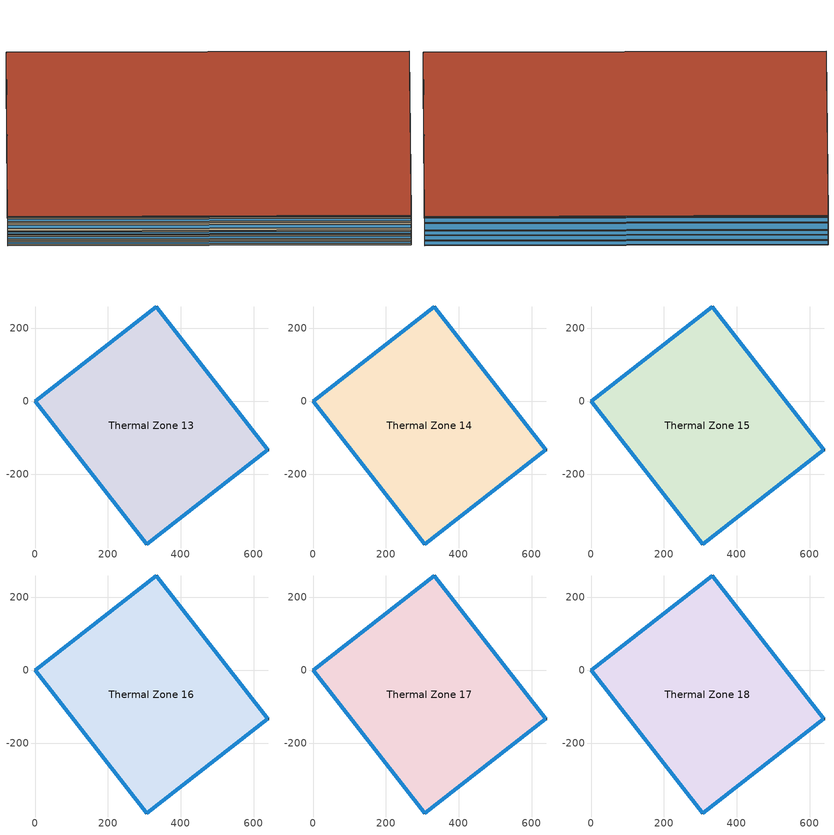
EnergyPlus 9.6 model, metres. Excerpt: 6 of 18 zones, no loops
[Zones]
Thermal Zone 13
 floor to Thermal Zone 12 (Interior Floor): 0,0 332.75,259.98 639.52,-132.67 306.77,-392.64 z115.57
 wall outside (Ext Wall): 639.52,-132.67 332.75,259.98 0,0 306.77,-392.64 639.52,-132.67 z115.57:122.75
 window (Ext Window): 639.51,-132.66 332.76,259.97 z116.11:122.21; 0.01,-0.01 306.76,-392.63 z117.62:120.7; 332.75,259.97 0.01,0.01 z117.01:121.31; 306.77,-392.64 639.51,-132.67 z116.68:121.64
Thermal Zone 14
 floor to Thermal Zone 13 (Interior Floor): 0,0 332.75,259.98 639.52,-132.67 306.77,-392.64 z122.75
 wall outside (Ext Wall): 639.52,-132.67 332.75,259.98 0,0 306.77,-392.64 639.52,-132.67 z122.75:130.2
 window (Ext Window): 639.51,-132.66 332.76,259.97 z123.31:129.64; 0.01,-0.01 306.76,-392.63 z124.87:128.08; 332.75,259.97 0.01,0.01 z124.24:128.71; 306.77,-392.64 639.51,-132.67 z123.9:129.05
Thermal Zone 15
 floor to Thermal Zone 14 (Interior Floor): 0,0 332.75,259.98 639.52,-132.67 306.77,-392.64 z130.2
 wall outside (Ext Wall): 639.52,-132.67 332.75,259.98 0,0 306.77,-392.64 639.52,-132.67 z130.2:136.45
 window (Ext Window): 639.51,-132.66 332.76,259.97 z130.67:135.98; 0.01,-0.01 306.76,-392.63 z131.98:134.67; 332.75,259.97 0.01,0.01 z131.45:135.2; 306.77,-392.64 639.51,-132.67 z131.17:135.48
Thermal Zone 16
 floor to Thermal Zone 15 (Interior Floor): 0,0 332.75,259.98 639.52,-132.67 306.77,-392.64 z136.45
 wall outside (Ext Wall): 639.52,-132.67 332.75,259.98 0,0 306.77,-392.64 639.52,-132.67 z136.45:147.58
 window (Ext Window): 639.51,-132.66 332.76,259.97 z137.28:146.75; 0.01,-0.01 306.76,-392.63 z139.62:144.41; 332.75,259.97 0.01,0.01 z138.68:145.35; 306.77,-392.64 639.51,-132.67 z138.18:145.85
Thermal Zone 17
 floor to Thermal Zone 16 (Interior Floor): 0,0 332.75,259.98 639.52,-132.67 306.77,-392.64 z147.58
 wall outside (Ext Wall): 639.52,-132.67 332.75,259.98 0,0 306.77,-392.64 639.52,-132.67 z147.58:154.88
 window (Ext Window): 639.51,-132.66 332.76,259.97 z148.13:154.33; 0.01,-0.01 306.76,-392.63 z149.66:152.8; 332.75,259.97 0.01,0.01 z149.04:153.42; 306.77,-392.64 639.51,-132.67 z148.71:153.75
Thermal Zone 18
 floor to Thermal Zone 17 (Interior Floor): 0,0 332.75,259.98 639.52,-132.67 306.77,-392.64 z154.88
 wall outside (Ext Wall): 639.52,-132.67 332.75,259.98 0,0 306.77,-392.64 639.52,-132.67 z154.88:156.88
 window (Ext Window): 639.51,-132.66 332.76,259.97 z155.03:156.73; 0.01,-0.01 306.76,-392.63 z155.45:156.31; 332.75,259.97 0.01,0.01 z155.28:156.48; 306.77,-392.64 639.51,-132.67 z155.19:156.57
 roof outside (Ext Roof): 306.77,-392.64 639.52,-132.67 332.75,259.98 0,0 z156.88
[Building]
Building 1: North Axis {deg}=-0
[Site:Location]
Washington Dc Dulles IntL Ar: Latitude {deg}=38.98; Longitude {deg}=-77.47; Time Zone {hr}=-5; Elevation {m}=82
[SizingPeriod:DesignDay] Month=7; Day of Month=21; Day Type=SummerDesignDay; Daily Dry-Bulb Temperature Range {deltaC}=14.4; Dry-Bulb Temperature Range Modifier Type=DefaultMultipliers; Barometric Pressure {Pa}=86790; Wind Speed {m/s}=5; Wind Direction {deg}=340; Rain Indicator=No; Snow Indicator=No; Daylight Saving Time Indicator=No; Solar Model Indicator=ASHRAETau; ASHRAE Clear Sky Optical Depth for Beam Irradiance (taub)=0.339; ASHRAE Clear Sky Optical Depth for Diffuse Irradiance (taud)=2.366; Begin Environment Reset Mode=FullResetAtBeginEnvironment
Name | Maximum Dry-Bulb Temperature {C} | Humidity Condition Type | Wetbulb or DewPoint at Maximum Dry-Bulb {C} | Enthalpy at Maximum Dry-Bulb {J/kg}
SALT-LAKE-CITY-IAP Ann Clg .4% Condns DB=>MWB | 36.5 | Wetbulb | 17.1
SALT-LAKE-CITY-IAP Ann Clg .4% Condns DP=>MDB | 22.5 | Dewpoint | 15.6
SALT-LAKE-CITY-IAP Ann Clg .4% Condns Enth=>MDB | 30.8 | Enthalpy |  | 59300
SALT-LAKE-CITY-IAP Ann Clg .4% Condns WB=>MDB | 31.2 | Wetbulb | 19
[Material] Thermal Absorptance=0.9
Name | Roughness | Thickness m | Conductivity W/m-K | Density kg/m3 | Specific Heat J/kg-K | Solar Absorptance | Visible Absorptance
wall concrete | MediumRough | 0.398 | 0.5 | 2243 | 837 | 0.65 | 0.65
roof concrete | MediumRough | 0.401 | 0.5 | 2243 | 837 | 0.65 | 0.65
Wall Insulation [37] | MediumRough | 0.0681 | 0.0432 | 91 | 837 | 0.5 | 0.5
Roof Insulation [25] | MediumRough | 0.263 | 0.049 | 265 | 836.8 | 0.7 | 0.7
F16 Acoustic tile | MediumSmooth | 0.0191 | 0.06 | 368 | 590 | 0.3 | 0.3
M11 100mm lightweight concrete | MediumRough | 0.1016 | 0.53 | 1280 | 840 | 0.5 | 0.5
[Material:AirGap]
F05 Ceiling air space resistance: Thermal Resistance m2-K/W=0.18
[WindowMaterial:SimpleGlazingSystem]
Window Material Simple Glazing System: U-Factor W/m2-K=1.51; Solar Heat Gain Coefficient=0.25
[Construction]
Ext Roof: roof concrete, Roof Insulation [25]
Ext Wall: wall concrete, Wall Insulation [37]
Ext Window: Window Material Simple Glazing System
Interior Floor: F16 Acoustic tile, F05 Ceiling air space resistance, M11 100mm lightweight concrete
[Zone]
Thermal Zone 13: 52, 0, 0, 115.57, , 1, , , , , , Yes
Thermal Zone 14: 52, 0, 0, 122.75, , 1, , , , , , Yes
Thermal Zone 15: 52, 0, 0, 130.2, , 1, , , , , , Yes
Thermal Zone 16: 52, 0, 0, 136.45, , 1, , , , , , Yes
Thermal Zone 17: 52, 0, 0, 147.58, , 1, , , , , , Yes
Thermal Zone 18: 52, 0, 0, 154.88, , 1, , , , , , Yes
